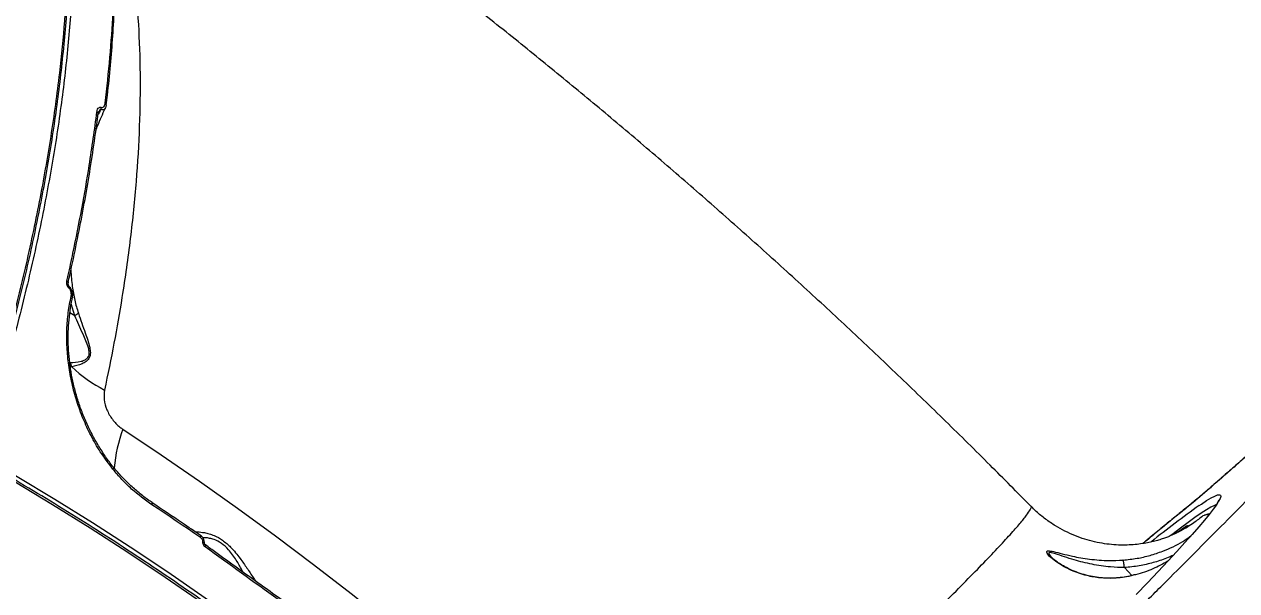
# Model space of a CAD drawing. Header units: millimetres. Extents: x -11024 to 8278, y -7837 to 5770.
# Drawn here: x 4955 to 5325, y -1004.8 to -832 of the extents above; entities that cross this region are included whole.
import ezdxf

# ---------------------------------------------------------------- set-up
doc = ezdxf.new("R2010")
doc.units = ezdxf.units.MM
doc.layers.add('DIKOM_ОБЪЕКТ', color=7, linetype='Continuous')
doc.layers.add('DIKOM_РАЗМЕР_ОБЪЕКТА', color=7, linetype='Continuous')
doc.styles.add('style1', font='arial.ttf', dxfattribs={"width": 0.8})
doc.dimstyles.new('1-50', dxfattribs={"dimtxt": 300, "dimasz": 200, "dimexe": 100, "dimexo": 0, "dimgap": 100, "dimtad": 1, "dimtxsty": 'style1', "dimcen": 200, "dimclrd": 7, "dimclre": 7, "dimclrt": 7, "dimadec": 1, "dimazin": 2, "dimtfac": 1, "dimtmove": 0, "dimatfit": 2, "dimfxl": 0, "dimlwd": 25, "dimlwe": 18, "dimarcsym": 0})

# ---------------------------------------------------------------- blocks, each defined once
blk = doc.blocks.new('*D10')
at = {"layer": 'Defpoints', "color": 0, "transparency": 16777216}
for p in [(-7791.31, -186.83), (6174.94, -1432.98), (6174.94, -5371.27)]:
    blk.add_point(p, dxfattribs=at)
at = {"layer": 'DIKOM_РАЗМЕР_ОБЪЕКТА', "color": 7, "lineweight": 18, "transparency": 16777216}
for p, q in [((-7791.31, -186.83), (-7791.31, -5471.27)), ((6174.94, -1432.98), (6174.94, -5471.27))]:
    blk.add_line(p, q, dxfattribs=at)
at = {"layer": 'DIKOM_РАЗМЕР_ОБЪЕКТА', "color": 7, "lineweight": 25, "transparency": 16777216}
blk.add_line((-7591.31, -5371.27), (5974.94, -5371.27), dxfattribs=at)
at = {"layer": 'DIKOM_РАЗМЕР_ОБЪЕКТА', "color": 7, "transparency": 16777216}
for points in [[(-7591.31, -5337.93), (-7591.31, -5404.6), (-7791.31, -5371.27)], [(5974.94, -5337.93), (5974.94, -5404.6), (6174.94, -5371.27)]]:
    blk.add_solid(points, dxfattribs=at)
at = {"layer": 'DIKOM_РАЗМЕР_ОБЪЕКТА', "color": 7, "transparency": 16777216, "insert": (-1343.68, -5118.1), "char_height": 300, "attachment_point": 5, "style": 'style1'}
blk.add_mtext('14000', dxfattribs=at)

msp = doc.modelspace()

# ---------------------------------------------------------------- linework, layer by layer
at = {"layer": 'DIKOM_ОБЪЕКТ', "color": 7, "linetype": 'Continuous', "lineweight": 15}
for p, q in [((4980.086, -856.628), (4980.078, -856.671)), ((4969.325, -914.907), (4969.387, -914.447)), ((4970.431, -920.893), (4969.379, -917.295)), ((4969.705, -915.408), (4969.694, -915.444)), ((4970.431, -920.893), (4968.931, -920.048)), ((4969.497, -936.481), (4969.103, -936.523)), ((4982.32, -967.303), (4982.315, -967.297)), ((5309.929, -979.197), (5308.318, -980.6)), ((5309.309, -985.252), (5306.431, -987.329)), ((5010.301, -990.813), (5010.292, -990.806)), ((5290.681, -997.721), (5292.939, -1000.159)), ((5293.864, -999.979), (5292.663, -1000.274))]:
    msp.add_line(p, q, dxfattribs=at)
at = {"layer": 'DIKOM_ОБЪЕКТ', "color": 7, "linetype": 'Continuous', "lineweight": 15, "flags": 128}
for points in [[(4968.033, -910.27), (4968.174, -910.361), (4968.286, -910.459), (4968.365, -910.561), (4968.408, -910.663), (4968.414, -910.761), (4968.407, -910.792)], [(4968.662, -912.511), (4968.729, -912.306), (4968.743, -912.141), (4968.702, -912.028), (4968.681, -912.009)], [(4969.325, -914.907), (4969.458, -914.991), (4969.567, -915.082), (4969.647, -915.176), (4969.695, -915.271), (4969.711, -915.363), (4969.705, -915.408)], [(4969.387, -914.447), (4969.54, -914.507), (4969.66, -914.577), (4969.743, -914.654), (4969.785, -914.733), (4969.791, -914.777)], [(4985.108, -955.519), (4996.792, -963.322), (5008.452, -971.351), (5020.081, -979.601), (5031.674, -988.068), (5043.224, -996.747), (5054.723, -1005.634), (5066.167, -1014.723), (5077.549, -1024.01), (5088.862, -1033.49), (5100.101, -1043.156), (5111.258, -1053.005), (5122.329, -1063.03), (5133.307, -1073.226), (5144.185, -1083.588)], [(5159.609, -1138.005), (5152.112, -1130.275), (5141.702, -1119.791), (5131.172, -1109.47), (5120.529, -1099.32), (5109.78, -1089.346), (5098.933, -1079.555), (5087.994, -1069.955), (5076.969, -1060.55), (5065.868, -1051.348), (5054.696, -1042.354), (5043.461, -1033.574), (5032.171, -1025.014), (5020.834, -1016.68), (5009.455, -1008.577), (4998.043, -1000.71), (4986.605, -993.084), (4975.149, -985.705), (4963.683, -978.577), (4952.213, -971.705), (4940.747, -965.094)], [(4941.326, -963.312), (4952.826, -969.944), (4964.331, -976.836), (4975.832, -983.985), (4987.322, -991.387), (4998.794, -999.035), (5010.241, -1006.926), (5021.654, -1015.054), (5033.026, -1023.413), (5044.35, -1031.999), (5055.618, -1040.805), (5066.824, -1049.826), (5077.959, -1059.056), (5089.017, -1068.489), (5099.989, -1078.119), (5110.869, -1087.939), (5121.65, -1097.943), (5132.325, -1108.124), (5142.887, -1118.476), (5153.328, -1128.992), (5160.888, -1136.786)], [(4982.093, -967.731), (4982.192, -967.615), (4982.266, -967.511), (4982.313, -967.423), (4982.332, -967.354), (4982.322, -967.305), (4982.32, -967.303)], [(5313.539, -978.775), (5314.17, -978.347), (5315.784, -977.296), (5317.143, -976.483), (5318.246, -975.909), (5319.091, -975.574), (5319.68, -975.479), (5320.01, -975.623)], [(5320.01, -975.623), (5320.082, -976.006), (5319.895, -976.628), (5319.451, -977.488), (5318.748, -978.587), (5318.454, -979.008)], [(4993.992, -978.597), (4994.047, -978.441), (4994.08, -978.299), (4994.09, -978.174), (4994.076, -978.073), (4994.041, -977.998), (4994.004, -977.964)], [(5008.787, -988.536), (5006.941, -987.272), (5005.092, -986.014), (5003.244, -984.762), (5001.394, -983.517), (4999.545, -982.277), (4997.695, -981.044), (4995.844, -979.817), (4993.992, -978.597)], [(5318.454, -979.008), (5317.788, -979.922), (5316.571, -981.493), (5315.099, -983.299), (5313.372, -985.337), (5311.393, -987.607), (5309.162, -990.106), (5306.682, -992.832), (5303.955, -995.783), (5300.983, -998.957), (5297.767, -1002.351), (5294.313, -1005.962)], [(5318.779, -978.469), (5318.145, -978.734), (5317.047, -979.305), (5315.695, -980.114), (5314.089, -981.159), (5312.23, -982.441), (5310.121, -983.957), (5307.762, -985.708), (5305.157, -987.69), (5304.701, -988.041)], [(5008.787, -988.536), (5008.846, -988.383), (5008.884, -988.244), (5008.899, -988.123), (5008.89, -988.024), (5008.859, -987.952), (5008.827, -987.92)], [(5009.526, -989.985), (5009.669, -990.013), (5009.791, -990.047), (5009.888, -990.086), (5009.956, -990.128), (5009.994, -990.172), (5010.001, -990.202)], [(5010.229, -991.409), (5010.293, -991.259), (5010.336, -991.122), (5010.355, -991.003), (5010.351, -990.907), (5010.323, -990.837), (5010.301, -990.813)]]:
    msp.add_lwpolyline(points, dxfattribs=at)
at = {"layer": 'DIKOM_ОБЪЕКТ', "color": 7, "linetype": 'Continuous', "lineweight": 15}
for centre, radius, start, end in [((4976.893, -857.317), 1.624, 336.85554, 359.50035), ((4979.506, -856.635), 0.581, 0.6162, 68.69293), ((4977.003, -859.211), 0.573, 358.61473, 68.97634), ((4969.49, -911.197), 1.142, 159.1201, 225.99305), ((4966.667, -936.858), 2.855, 7.57592, 35.42078), ((5000.604, -903.164), 45.581, 226.96498, 242.42998), ((5026.052, -970.872), 43.728, 159.44571, 175.24316), ((5468.501, -1198.951), 269.242, 125.13815, 129.038)]:
    msp.add_arc(centre, radius, start, end, dxfattribs=at)
for points, knots in [([(4938.246, -682.977), (4939.365, -684.373), (4942.767, -688.62), (4947.783, -696.846), (4953.283, -707.601), (4958.047, -719.453), (4962.07, -732.248), (4965.314, -745.985), (4967.768, -760.617), (4969.43, -776.206), (4970.258, -792.736), (4970.231, -810.173), (4969.348, -828.133), (4967.633, -846.54), (4965.127, -865.315), (4961.787, -884.761), (4957.594, -904.84), (4952.526, -925.498), (4947.101, -945.016), (4943.097, -957.702), (4941.326, -963.312)], [0, 0, 0, 0, 0.027136, 0.0825379, 0.1394294, 0.1963639, 0.2532555, 0.3107267, 0.3682418, 0.425713, 0.4848534, 0.544042, 0.6031823, 0.6606536, 0.7181688, 0.7756399, 0.8347802, 0.8939688, 0.9531095, 1, 1, 1, 1]), ([(4624.776, -1379.928), (4627.564, -1378.53), (4635.074, -1374.765), (4647.492, -1367.73), (4662.027, -1358.588), (4676.83, -1348.303), (4691.857, -1336.884), (4707.059, -1324.339), (4722.103, -1310.944), (4736.941, -1296.766), (4751.53, -1281.887), (4766.107, -1266.063), (4780.621, -1249.31), (4795.019, -1231.665), (4808.983, -1213.515), (4822.476, -1194.937), (4835.471, -1176.011), (4848.18, -1156.428), (4860.545, -1136.23), (4872.514, -1115.475), (4883.824, -1094.617), (4894.451, -1073.733), (4904.387, -1052.893), (4913.795, -1031.76), (4922.616, -1010.395), (4930.808, -988.869), (4938.188, -967.654), (4944.75, -946.818), (4950.508, -926.416), (4955.553, -906.114), (4959.838, -885.991), (4963.328, -866.121), (4965.835, -847.755), (4967.493, -830.86), (4968.44, -815.373), (4968.769, -800.317), (4968.469, -785.739), (4967.547, -771.795), (4966.01, -758.55), (4964.142, -747.282), (4962.624, -740.568), (4962.006, -737.834)], [0, 0, 0, 0, 0.0156522, 0.0421682, 0.0687046, 0.0952202, 0.1225065, 0.1498146, 0.1771008, 0.2036167, 0.230153, 0.2566687, 0.2839547, 0.311263, 0.3385491, 0.3650651, 0.3916015, 0.4181172, 0.4454032, 0.4727115, 0.4999976, 0.5265136, 0.5530497, 0.5795656, 0.6068517, 0.6341601, 0.661446, 0.6879618, 0.7144981, 0.7410139, 0.7683, 0.7956082, 0.8228943, 0.8459724, 0.8690775, 0.8921826, 0.9155066, 0.9388307, 0.9615639, 0.9843486, 1, 1, 1, 1]), ([(4625.405, -1379.948), (4626.367, -1379.484), (4629.684, -1377.883), (4635.416, -1374.864), (4642.58, -1370.908), (4649.77, -1366.686), (4656.966, -1362.23), (4664.171, -1357.532), (4671.388, -1352.593), (4678.618, -1347.413), (4685.866, -1341.989), (4693.131, -1336.321), (4700.416, -1330.406), (4707.724, -1324.243), (4715.057, -1317.829), (4722.408, -1311.17), (4729.753, -1304.289), (4737.061, -1297.212), (4744.311, -1289.958), (4751.503, -1282.532), (4758.639, -1274.93), (4765.72, -1267.151), (4772.752, -1259.192), (4779.734, -1251.051), (4786.668, -1242.726), (4793.557, -1234.214), (4800.403, -1225.512), (4807.205, -1216.622), (4813.944, -1207.567), (4820.592, -1198.385), (4827.125, -1189.106), (4833.537, -1179.742), (4839.831, -1170.289), (4846.01, -1160.743), (4852.075, -1151.1), (4858.03, -1141.36), (4863.876, -1131.518), (4869.613, -1121.572), (4875.244, -1111.519), (4880.77, -1101.356), (4886.179, -1091.103), (4891.452, -1080.8), (4896.564, -1070.488), (4901.509, -1060.186), (4906.287, -1049.89), (4910.902, -1039.597), (4915.353, -1029.302), (4919.646, -1019.004), (4923.778, -1008.699), (4927.753, -998.385), (4931.57, -988.058), (4935.231, -977.715), (4938.731, -967.368), (4942.058, -957.053), (4945.196, -946.813), (4948.141, -936.672), (4950.889, -926.634), (4953.443, -916.693), (4955.803, -906.847), (4957.974, -897.092), (4959.952, -887.425), (4961.74, -877.844), (4963.338, -868.346), (4964.746, -858.927), (4965.963, -849.594), (4966.985, -840.371), (4967.808, -831.297), (4968.428, -822.401), (4968.844, -813.693), (4969.058, -805.167), (4969.071, -796.819), (4968.882, -788.647), (4968.493, -780.649), (4967.901, -772.821), (4967.107, -765.163), (4966.114, -757.67), (4964.909, -750.352), (4963.663, -743.877), (4962.731, -739.938), (4962.344, -738.3)], [0, 0, 0, 0, 0.0054195, 0.0186914, 0.0319677, 0.0451738, 0.0583192, 0.0714189, 0.0844874, 0.0975399, 0.1105915, 0.1236535, 0.1367393, 0.1498636, 0.1630411, 0.1762868, 0.1895616, 0.2027843, 0.2159412, 0.2290479, 0.2421187, 0.255169, 0.2682141, 0.2812667, 0.2943384, 0.3074446, 0.3205993, 0.3338181, 0.3470908, 0.3603379, 0.37351, 0.3866273, 0.399705, 0.4127576, 0.4258001, 0.4388478, 0.4519104, 0.4650028, 0.4781399, 0.4913364, 0.5045998, 0.5178617, 0.5310531, 0.5441855, 0.5572736, 0.5703326, 0.5833771, 0.5964224, 0.6094797, 0.6225624, 0.6356854, 0.6488638, 0.662112, 0.675378, 0.6885929, 0.7017444, 0.7148475, 0.7279169, 0.7409678, 0.754015, 0.7670712, 0.7801486, 0.7932621, 0.8064264, 0.8196565, 0.832932, 0.8461777, 0.8593532, 0.8724758, 0.8855604, 0.898622, 0.9116753, 0.9247347, 0.9378105, 0.9509175, 0.9640704, 0.9772837, 0.9905589, 1, 1, 1, 1]), ([(5262.19, -979.033), (5258.038, -974.835), (5249.414, -966.112), (5236.159, -953.047), (5222.462, -939.799), (5208.635, -926.704), (5194.685, -913.762), (5180.612, -900.975), (5166.418, -888.347), (5152.106, -875.881), (5137.678, -863.58), (5123.135, -851.446), (5108.479, -839.483), (5093.712, -827.695), (5078.837, -816.083), (5063.855, -804.651), (5048.767, -793.403), (5033.576, -782.343), (5018.283, -771.471), (5002.889, -760.799), (4988.559, -751.083), (4979.33, -745.027), (4975.292, -742.377)], [0, 0, 0, 0, 0.0466929, 0.09700735, 0.14734975, 0.19772317, 0.24813331, 0.29858311, 0.34907812, 0.39962287, 0.45021996, 0.50087565, 0.55159316, 0.60237759, 0.65323189, 0.70415989, 0.75516617, 0.80625516, 0.85742909, 0.90869097, 0.96004556, 1, 1, 1, 1]), ([(4979.421, -775.685), (4979.654, -776.303), (4981.343, -780.773), (4983.78, -789.951), (4986.656, -803.234), (4988.681, -817.28), (4989.952, -831.924), (4990.471, -847.119), (4990.254, -863.093), (4989.267, -879.825), (4987.503, -897.271), (4985.161, -913.815), (4982.486, -929.264), (4980.501, -938.798), (4979.508, -943.57)], [0, 0, 0, 0, 0.0150906, 0.109201, 0.2033873, 0.2974978, 0.3891919, 0.4809563, 0.5726508, 0.66699, 0.7614053, 0.8557445, 0.9278046, 1, 1, 1, 1]), ([(4979.716, -856.094), (4980.229, -851.402), (4981.254, -842.019), (4982.187, -828.34), (4982.713, -814.942), (4982.65, -806.327), (4982.619, -802.02)], [0, 0, 0, 0, 0.2490992, 0.4981993, 0.7491002, 1, 1, 1, 1]), ([(4980.033, -856.665), (4980.158, -855.644), (4980.664, -851.537), (4981.347, -844.477), (4982.079, -835.495), (4982.598, -826.663), (4982.916, -817.984), (4983.045, -809.943), (4982.972, -804.878), (4982.939, -802.587)], [0, 0, 0, 0, 0.0537015, 0.2159521, 0.3783242, 0.540784, 0.7032961, 0.8658154, 1, 1, 1, 1]), ([(4976.854, -864.5), (4977.055, -863.956), (4977.914, -861.619), (4978.944, -859.35), (4979.734, -857.61)], [0, 0, 0, 0, 0.2330433, 1, 1, 1, 1]), ([(4977.209, -858.676), (4977.229, -858.55), (4977.295, -858.152), (4977.519, -857.659), (4977.875, -857.345), (4978.202, -857.247), (4978.412, -857.303), (4978.517, -857.331)], [0, 0, 0, 0, 0.1605368, 0.5081229, 0.7318005, 0.8653502, 1, 1, 1, 1]), ([(4978.387, -857.956), (4978.288, -858.147), (4977.994, -858.716), (4977.702, -859.286), (4977.508, -859.665)], [0, 0, 0, 0, 0.3363996, 1, 1, 1, 1]), ([(4978.387, -857.956), (4978.364, -857.957), (4978.316, -857.959), (4978.215, -858.018), (4978.047, -858.184), (4977.868, -858.438), (4977.762, -858.658), (4977.719, -858.745)], [0, 0, 0, 0, 0.0674486, 0.1446495, 0.3397616, 0.7396175, 1, 1, 1, 1]), ([(4979.757, -857.62), (4979.726, -857.715), (4979.646, -857.964), (4979.3, -858.103), (4978.862, -858.123), (4978.548, -858.013), (4978.387, -857.956)], [0, 0, 0, 0, 0.2070298, 0.5381046, 0.7619808, 1, 1, 1, 1]), ([(4978.517, -857.331), (4978.618, -857.359), (4978.818, -857.413), (4979.124, -857.32), (4979.447, -857.026), (4979.642, -856.572), (4979.699, -856.208), (4979.716, -856.094)], [0, 0, 0, 0, 0.1387849, 0.2768116, 0.496605, 0.8418739, 1, 1, 1, 1]), ([(4979.807, -857.609), (4979.835, -857.558), (4979.993, -857.272), (4980.079, -856.936), (4980.081, -856.642), (4980.081, -856.627)], [0, 0, 0, 0, 0.1729469, 0.95793, 1, 1, 1, 1]), ([(4968.033, -910.27), (4968.161, -909.701), (4968.801, -906.857), (4970.397, -899.49), (4972.619, -888.273), (4975.139, -873.851), (4976.468, -864.107), (4977.209, -858.676)], [0, 0, 0, 0, 0.0321572, 0.1607905, 0.4182824, 0.6757747, 1, 1, 1, 1]), ([(4968.39, -910.789), (4968.568, -910.018), (4969.513, -905.946), (4971.033, -898.669), (4972.937, -888.983), (4974.626, -879.433), (4976.106, -870.019), (4977.079, -863.285), (4977.501, -859.725), (4977.561, -859.223)], [0, 0, 0, 0, 0.0434265, 0.2294901, 0.4151272, 0.6001239, 0.7846863, 0.9696333, 1, 1, 1, 1]), ([(4977.595, -859.226), (4977.598, -859.16), (4977.606, -858.94), (4977.669, -858.823), (4977.714, -858.742)], [0, 0, 0, 0, 0.2991259, 1, 1, 1, 1]), ([(4969.231, -907.03), (4969.356, -908.687), (4969.586, -911.751), (4970.347, -916.15), (4971.135, -918.808), (4971.531, -920.142)], [0, 0, 0, 0, 0.3692868, 0.683227, 1, 1, 1, 1]), ([(4968.662, -912.511), (4968.627, -912.482), (4968.489, -912.367), (4968.267, -912.076), (4968.05, -911.571), (4967.937, -910.926), (4968, -910.496), (4968.033, -910.27)], [0, 0, 0, 0, 0.0580176, 0.2245419, 0.4300532, 0.7004915, 1, 1, 1, 1]), ([(4969.387, -914.447), (4969.383, -914.207), (4969.376, -913.77), (4969.178, -913.172), (4968.93, -912.752), (4968.739, -912.58), (4968.662, -912.511)], [0, 0, 0, 0, 0.3467106, 0.6312809, 0.8512789, 1, 1, 1, 1]), ([(4969.779, -914.777), (4969.786, -914.684), (4969.816, -914.288), (4969.701, -913.583), (4969.364, -912.775), (4969.001, -912.233), (4968.723, -912.063), (4968.667, -912.029)], [0, 0, 0, 0, 0.0931422, 0.3999557, 0.6781993, 0.9356121, 1, 1, 1, 1]), ([(4982.093, -967.731), (4980.763, -965.976), (4978.309, -962.741), (4975.333, -957.505), (4972.931, -952.342), (4970.988, -946.987), (4969.523, -941.516), (4968.526, -936.005), (4967.997, -930.511), (4967.959, -925.115), (4968.353, -919.859), (4969.001, -916.556), (4969.325, -914.907)], [0, 0, 0, 0, 0.11668106, 0.2150858, 0.31379842, 0.41220155, 0.51006111, 0.60822653, 0.70608383, 0.80395311, 0.90213179, 1, 1, 1, 1]), ([(4982.382, -967.24), (4982.217, -967.046), (4981.216, -965.866), (4979.545, -963.506), (4977.395, -960.17), (4975.461, -956.664), (4973.743, -953.044), (4972.259, -949.339), (4971.016, -945.584), (4970.025, -941.812), (4969.275, -938.039), (4968.755, -934.268), (4968.461, -930.494), (4968.398, -926.736), (4968.561, -923.021), (4968.977, -919.402), (4969.377, -916.871), (4969.703, -915.603), (4969.741, -915.455)], [0, 0, 0, 0, 0.0138239, 0.0843207, 0.1551287, 0.2260127, 0.2966716, 0.3668942, 0.4365085, 0.5054002, 0.5734934, 0.6416253, 0.7105038, 0.7800203, 0.8500258, 0.9203339, 0.9907302, 1, 1, 1, 1]), ([(4969.667, -915.562), (4969.704, -915.422), (4969.772, -915.169), (4969.763, -914.895), (4969.759, -914.772)], [0, 0, 0, 0, 0.5490634, 1, 1, 1, 1]), ([(4968.994, -935.203), (4970.108, -935.146), (4971.636, -935.069), (4973.53, -934.431), (4974.4, -933.812), (4974.83, -932.965), (4974.897, -931.904), (4974.55, -930.386), (4973.861, -928.55), (4972.387, -925.291), (4971.264, -922.742), (4970.443, -920.897), (4970.442, -920.895)], [0, 0, 0, 0, 0.2369815, 0.3252806, 0.3938166, 0.4351359, 0.4764561, 0.5364599, 0.6308606, 0.7257853, 0.9996815, 1, 1, 1, 1]), ([(4971.531, -920.142), (4972.228, -922.135), (4973.17, -924.829), (4974.397, -928.338), (4974.99, -930.335), (4975.239, -931.995), (4975.129, -933.169), (4974.696, -934.162), (4973.849, -934.982), (4972.025, -935.949), (4970.558, -936.258), (4969.497, -936.481)], [0, 0, 0, 0, 0.26578825, 0.35937777, 0.45430726, 0.51775377, 0.56328278, 0.60857854, 0.68031088, 0.76887351, 1, 1, 1, 1]), ([(4970.442, -920.895), (4970.442, -920.895), (4970.439, -920.896), (4970.435, -920.895), (4970.432, -920.894), (4970.431, -920.893)], [0, 0, 0, 0, 0.2337112, 0.5768769, 1, 1, 1, 1]), ([(4971.531, -920.142), (4971.513, -920.162), (4971.4, -920.284), (4971.089, -920.545), (4970.671, -920.771), (4970.442, -920.895)], [0, 0, 0, 0, 0.0794516, 0.4972143, 1, 1, 1, 1]), ([(4652.021, -1591.384), (4651.226, -1592.422), (4649.632, -1594.499), (4648.437, -1596.463), (4647.985, -1597.688), (4648.192, -1598.25), (4649.013, -1598.242), (4650.474, -1597.647), (4652.601, -1596.439), (4655.405, -1594.608), (4658.856, -1592.171), (4662.907, -1589.163), (4667.537, -1585.604), (4672.714, -1581.523), (4678.469, -1576.894), (4684.858, -1571.674), (4691.893, -1565.848), (4699.578, -1559.411), (4707.829, -1552.433), (4716.542, -1545.004), (4725.687, -1537.15), (4735.23, -1528.902), (4745.243, -1520.199), (4755.808, -1510.969), (4766.928, -1501.208), (4778.598, -1490.919), (4790.686, -1480.218), (4803.058, -1469.223), (4815.686, -1457.962), (4828.538, -1446.463), (4841.701, -1434.649), (4855.28, -1422.426), (4869.266, -1409.8), (4883.645, -1396.783), (4898.253, -1383.524), (4913.665, -1369.498), (4929.883, -1354.699), (4946.895, -1339.131), (4964.175, -1323.277), (4981.686, -1307.167), (4999.386, -1290.838), (5016.202, -1275.284), (5032.093, -1260.549), (5047.041, -1246.657), (5061.924, -1232.796), (5076.854, -1218.857), (5091.805, -1204.866), (5106.752, -1190.845), (5121.521, -1176.957), (5135.943, -1163.361), (5150.002, -1150.074), (5163.686, -1137.107), (5177.104, -1124.358), (5190.356, -1111.732), (5203.409, -1099.258), (5216.235, -1086.962), (5228.684, -1074.988), (5240.622, -1063.466), (5252.039, -1052.404), (5262.935, -1041.806), (5273.394, -1031.59), (5283.491, -1021.682), (5293.191, -1012.115), (5302.468, -1002.914), (5311.207, -994.19), (5319.315, -986.039), (5326.79, -978.462), (5333.647, -971.449), (5339.942, -964.942), (5345.719, -958.895), (5350.945, -953.339), (5355.595, -948.298), (5359.613, -943.833), (5362.957, -939.991), (5365.636, -936.764), (5367.674, -934.135), (5369.09, -932.076), (5369.889, -930.578), (5370.044, -929.669), (5369.544, -929.358), (5368.399, -929.645), (5366.814, -930.432), (5365.06, -931.468), (5363.847, -932.262), (5363.239, -932.658)], [0, 0, 0, 0, 0.0144651, 0.0289647, 0.0408965, 0.0528384, 0.06478, 0.0767114, 0.0889895, 0.101279, 0.1135685, 0.1258467, 0.1377794, 0.1497223, 0.1616651, 0.1735976, 0.1858779, 0.1981695, 0.210461, 0.2227414, 0.2346549, 0.2465787, 0.2585025, 0.2704161, 0.2826743, 0.2949439, 0.3072133, 0.3194715, 0.3314056, 0.34335, 0.3552943, 0.3672284, 0.3795091, 0.391801, 0.4040931, 0.4163738, 0.4301596, 0.4439533, 0.4577392, 0.4718226, 0.4859146, 0.4999982, 0.5119158, 0.5238436, 0.5357715, 0.5476891, 0.5599529, 0.5722279, 0.5845032, 0.596767, 0.6086845, 0.6206121, 0.6325398, 0.6444572, 0.6567197, 0.6689935, 0.6812671, 0.6935298, 0.7054627, 0.7174059, 0.729349, 0.7412819, 0.7535612, 0.7658519, 0.7781424, 0.7904218, 0.802353, 0.8142946, 0.8262361, 0.8381674, 0.8504463, 0.8627365, 0.8750268, 0.8873057, 0.8992219, 0.9111486, 0.9230751, 0.9349913, 0.9472528, 0.9595253, 0.9717982, 0.9840602, 0.9920273, 1, 1, 1, 1]), ([(5413.745, -933.094), (5413.781, -933.104), (5413.996, -933.162), (5413.743, -933.864), (5412.921, -935.263), (5411.33, -937.378), (5409.059, -940.118), (5406.118, -943.468), (5402.536, -947.397), (5398.339, -951.878), (5393.509, -956.936), (5387.997, -962.617), (5381.788, -968.939), (5374.873, -975.907), (5367.33, -983.445), (5359.249, -991.463), (5350.659, -999.932), (5341.596, -1008.82), (5331.997, -1018.189), (5321.783, -1028.115), (5310.947, -1038.604), (5299.492, -1049.65), (5287.547, -1061.13), (5275.258, -1072.903), (5262.656, -1084.94), (5249.779, -1097.207), (5236.525, -1109.802), (5222.789, -1122.823), (5208.577, -1136.265), (5193.903, -1150.114), (5178.931, -1164.214), (5163.837, -1178.401), (5148.65, -1192.648), (5133.4, -1206.926), (5117.975, -1221.344), (5102.253, -1236.013), (5086.253, -1250.917), (5069.996, -1266.034), (5053.669, -1281.193), (5036.63, -1296.987), (5018.903, -1313.391), (5000.529, -1330.363), (4982.094, -1347.36), (4963.645, -1364.337), (4945.228, -1381.251), (4927.944, -1397.091), (4911.796, -1411.86), (4896.765, -1425.582), (4881.965, -1439.066), (4867.286, -1452.412), (4852.76, -1465.59), (4838.418, -1478.572), (4824.428, -1491.205), (4810.955, -1503.339), (4798.008, -1514.966), (4785.591, -1526.086), (4773.594, -1536.796), (4761.931, -1547.173), (4750.639, -1557.184), (4739.747, -1566.801), (4729.384, -1575.91), (4719.661, -1584.414), (4710.58, -1592.313), (4702.134, -1599.616), (4694.255, -1606.379), (4686.889, -1612.649), (4680.075, -1618.392), (4673.836, -1623.585), (4668.25, -1628.161), (4663.373, -1632.072), (4659.196, -1635.33), (4655.7, -1637.955), (4652.856, -1639.97), (4650.632, -1641.4), (4649.137, -1642.146), (4648.377, -1642.371), (4648.332, -1642.144), (4648.323, -1642.102)], [0, 0, 0, 0, 0.0026735, 0.0159126, 0.0295314, 0.0431629, 0.0567944, 0.0704133, 0.0836727, 0.0969435, 0.1102143, 0.1234736, 0.1371194, 0.1507778, 0.1644361, 0.1780818, 0.1913422, 0.2046142, 0.2178862, 0.2311466, 0.2447927, 0.2584513, 0.2721099, 0.285756, 0.2989994, 0.3122541, 0.3255087, 0.338752, 0.3523788, 0.3660181, 0.3796575, 0.3932842, 0.4065287, 0.4197846, 0.4330406, 0.4462851, 0.459914, 0.4735556, 0.487197, 0.5008261, 0.5161467, 0.5314763, 0.5467971, 0.5624486, 0.5781095, 0.593761, 0.6070228, 0.6202959, 0.6335693, 0.6468309, 0.6604781, 0.6741379, 0.6877976, 0.7014447, 0.7146837, 0.7279341, 0.7411846, 0.7544235, 0.7680458, 0.7816806, 0.7953152, 0.8089375, 0.8221983, 0.8354705, 0.8487428, 0.8620035, 0.8756514, 0.8893118, 0.9029722, 0.9166202, 0.9298763, 0.9431441, 0.9564116, 0.9696677, 0.983311, 0.9969667, 1, 1, 1, 1]), ([(4979.508, -943.57), (4979.405, -944.525), (4979.197, -946.467), (4980.116, -949.664), (4981.812, -952.597), (4983.641, -954.495), (4984.812, -955.313), (4985.108, -955.519)], [0, 0, 0, 0, 0.2187108, 0.4447851, 0.6794205, 0.9192135, 1, 1, 1, 1]), ([(5342.369, -950.705), (5341.583, -951.418), (5339.654, -953.167), (5336.684, -955.845), (5333.466, -958.736), (5330.381, -961.496), (5327.439, -964.112), (5324.663, -966.569), (5322.067, -968.852), (5319.657, -970.956), (5317.433, -972.883), (5315.399, -974.628), (5313.571, -976.18), (5311.98, -977.513), (5310.755, -978.525), (5310.16, -979.005), (5309.926, -979.193)], [0, 0, 0, 0, 0.0531777, 0.1304981, 0.2076886, 0.2846127, 0.3611367, 0.4371131, 0.512421, 0.5868109, 0.6611484, 0.7354098, 0.8092582, 0.8822381, 0.9537107, 1, 1, 1, 1]), ([(5342.121, -950.949), (5340.614, -952.314), (5337.599, -955.044), (5333.241, -958.961), (5329.04, -962.716), (5325.08, -966.229), (5321.422, -969.449), (5318.047, -972.392), (5314.956, -975.058), (5312.311, -977.304), (5310.079, -979.17), (5308.906, -980.123), (5308.318, -980.6)], [0, 0, 0, 0, 0.1010291, 0.2020557, 0.306019, 0.4099816, 0.5110103, 0.6120419, 0.7160067, 0.8199739, 0.9097385, 1, 1, 1, 1]), ([(5159.984, -1137.645), (5159.565, -1137.205), (5156.041, -1133.497), (5149.305, -1126.641), (5139.775, -1117.092), (5130.135, -1107.692), (5120.405, -1098.432), (5110.586, -1089.32), (5100.685, -1080.36), (5090.706, -1071.557), (5080.655, -1062.917), (5070.537, -1054.443), (5060.359, -1046.141), (5050.125, -1038.014), (5039.841, -1030.068), (5029.512, -1022.306), (5019.145, -1014.734), (5008.745, -1007.354), (4998.317, -1000.171), (4987.867, -993.189), (4977.401, -986.412), (4966.924, -979.842), (4956.443, -973.488), (4947.693, -968.353), (4942.439, -965.366), (4940.676, -964.364)], [0, 0, 0, 0, 0.0062238, 0.0524325, 0.0986417, 0.144851, 0.1910596, 0.2372696, 0.2834791, 0.3296885, 0.3758993, 0.4221097, 0.4683205, 0.5145323, 0.5607435, 0.606955, 0.6531679, 0.6993806, 0.7455941, 0.7918085, 0.8380234, 0.8842391, 0.9304538, 0.9766703, 1, 1, 1, 1]), ([(4993.992, -978.597), (4991.879, -977.066), (4988.678, -974.747), (4984.805, -970.924), (4982.997, -968.795), (4982.093, -967.731)], [0, 0, 0, 0, 0.4927579, 0.7463746, 1, 1, 1, 1]), ([(4994.061, -977.881), (4993.842, -977.744), (4992.589, -976.96), (4990.402, -975.268), (4987.53, -972.803), (4984.835, -970.133), (4983.188, -968.194), (4982.383, -967.247)], [0, 0, 0, 0, 0.05055627, 0.28954668, 0.52964685, 0.77035466, 1, 1, 1, 1]), ([(5008.827, -987.921), (5006.972, -986.653), (5002.036, -983.28), (4997.09, -980.006), (4994.003, -977.963)], [0, 0, 0, 0, 0.3758694, 1, 1, 1, 1]), ([(5155.748, -1085.455), (5159.336, -1082.081), (5166.515, -1075.328), (5176.715, -1065.678), (5186.468, -1056.408), (5195.833, -1047.458), (5204.773, -1038.864), (5213.242, -1030.666), (5221.1, -1023.001), (5228.532, -1015.689), (5235.445, -1008.811), (5241.758, -1002.447), (5247.313, -996.749), (5252.057, -991.77), (5255.956, -987.543), (5258.913, -984.174), (5260.969, -981.628), (5262.064, -979.965), (5262.441, -979.127), (5262.169, -979.107), (5262.119, -979.103)], [0, 0, 0, 0, 0.05348852, 0.10704124, 0.16059394, 0.21408258, 0.26976465, 0.32551904, 0.38127321, 0.43695514, 0.49749755, 0.55808667, 0.61862913, 0.68093982, 0.74330153, 0.80561224, 0.86595418, 0.92634304, 0.98668507, 1, 1, 1, 1]), ([(5306.414, -987.286), (5306.409, -987.288), (5306.211, -987.388), (5305.662, -987.648), (5304.719, -988.061), (5303.589, -988.51), (5302.291, -988.97), (5300.808, -989.428), (5299.128, -989.866), (5297.237, -990.262), (5295.127, -990.587), (5292.794, -990.808), (5290.245, -990.888), (5287.502, -990.788), (5284.603, -990.472), (5281.602, -989.91), (5278.556, -989.087), (5275.516, -987.996), (5272.531, -986.637), (5269.537, -984.964), (5266.609, -982.955), (5264.119, -980.942), (5262.745, -979.535), (5262.221, -978.999)], [0, 0, 0, 0, 0.0013797, 0.0616306, 0.1166388, 0.1674414, 0.2151321, 0.2607439, 0.3052518, 0.349525, 0.3940842, 0.4396255, 0.4865873, 0.5351428, 0.5851791, 0.6363948, 0.6884583, 0.7410764, 0.7940446, 0.8472216, 0.9060729, 0.964203, 1, 1, 1, 1]), ([(5309.879, -979.238), (5308.785, -980.121), (5306.527, -981.944), (5302.827, -984.97), (5299.4, -987.792), (5297.124, -989.685), (5296.276, -990.39)], [0, 0, 0, 0, 0.2621325, 0.5408054, 0.8288013, 1, 1, 1, 1]), ([(5319.459, -977.196), (5319.459, -977.196), (5319.46, -977.194), (5319.361, -977.448), (5319.099, -977.93), (5318.71, -978.564), (5318.32, -979.114), (5318.158, -979.341)], [0, 0, 0, 0, 0.1063585, 0.3067394, 0.5436156, 0.8113596, 1, 1, 1, 1]), ([(5308.318, -980.6), (5305.935, -982.527), (5302.272, -985.49), (5297.918, -989.108), (5296.396, -990.372)], [0, 0, 0, 0, 0.6506269, 1, 1, 1, 1]), ([(5314.617, -981.982), (5313.723, -982.681), (5311.606, -984.335), (5308.846, -986.104), (5306.909, -986.992), (5306.388, -987.23)], [0, 0, 0, 0, 0.3483239, 0.8246016, 1, 1, 1, 1]), ([(5316.233, -981.898), (5316.231, -981.812), (5316.224, -981.478), (5315.615, -981.57), (5314.87, -981.878), (5314.617, -981.982)], [0, 0, 0, 0, 0.1865273, 0.7236541, 1, 1, 1, 1]), ([(5316.617, -981.434), (5316.462, -981.433), (5316.067, -981.429), (5315.627, -981.542), (5315.244, -981.712), (5315.112, -981.771)], [0, 0, 0, 0, 0.2969084, 0.7588278, 1, 1, 1, 1]), ([(5007.251, -986.848), (5007.471, -986.84), (5008.275, -986.81), (5009.704, -986.977), (5011.419, -987.369), (5013.261, -988.02), (5015.547, -989.284), (5017.775, -991.225), (5019.515, -993.169), (5021.198, -995.319), (5022.992, -997.889), (5024.527, -1000.246), (5025.356, -1001.488), (5025.6, -1001.855)], [0, 0, 0, 0, 0.0432215, 0.1574528, 0.2285446, 0.2995442, 0.414289, 0.5293411, 0.6065295, 0.6838733, 0.814451, 0.9452603, 1, 1, 1, 1]), ([(5309.712, -985.4), (5309.642, -985.354), (5309.439, -985.218), (5309.36, -985.239), (5309.309, -985.252)], [0, 0, 0, 0, 0.3398363, 1, 1, 1, 1]), ([(5310.275, -985.052), (5310.217, -985.035), (5310.054, -984.989), (5309.732, -985.024), (5309.449, -985.12), (5309.339, -985.239), (5309.318, -985.262)], [0, 0, 0, 0, 0.1974994, 0.5495784, 0.9120437, 1, 1, 1, 1]), ([(5009.526, -989.985), (5009.514, -989.82), (5009.489, -989.49), (5009.275, -989.021), (5009.019, -988.708), (5008.84, -988.575), (5008.787, -988.536)], [0, 0, 0, 0, 0.2927073, 0.5850003, 0.8788462, 1, 1, 1, 1]), ([(5009.988, -990.202), (5009.992, -990.136), (5010.013, -989.783), (5009.831, -989.133), (5009.424, -988.392), (5008.999, -988.082), (5008.812, -987.946)], [0, 0, 0, 0, 0.07546285, 0.40202328, 0.73728213, 1, 1, 1, 1]), ([(5021.829, -999.137), (5021.697, -998.891), (5021.063, -997.711), (5020.008, -995.899), (5018.613, -993.827), (5017.168, -992.008), (5015.228, -990.22), (5013.187, -989.186), (5011.555, -988.766), (5010.388, -988.608), (5009.758, -988.648), (5009.507, -988.663)], [0, 0, 0, 0, 0.0489781, 0.2348556, 0.3380106, 0.4437086, 0.5938853, 0.7438519, 0.8386818, 0.9359388, 1, 1, 1, 1]), ([(5010.229, -991.409), (5010.189, -991.378), (5010.023, -991.25), (5009.778, -990.949), (5009.562, -990.48), (5009.538, -990.15), (5009.526, -989.985)], [0, 0, 0, 0, 0.096376, 0.3985074, 0.6991082, 1, 1, 1, 1]), ([(5010.296, -990.803), (5010.273, -990.787), (5010.218, -990.749), (5010.123, -990.63), (5010.045, -990.475), (5010.004, -990.319), (5010.004, -990.238), (5010.005, -990.204)], [0, 0, 0, 0, 0.1608552, 0.3878727, 0.6219492, 0.8415661, 1, 1, 1, 1]), ([(5040.185, -1012.897), (5039.669, -1012.532), (5037.087, -1010.707), (5027.029, -1003.573), (5017.612, -996.755), (5010.229, -991.409)], [0, 0, 0, 0, 0.0512216, 0.2561291, 1, 1, 1, 1]), ([(5026.713, -1002.656), (5022.276, -999.48), (5016.774, -995.541), (5011.358, -991.571), (5010.31, -990.803)], [0, 0, 0, 0, 0.80640752, 1, 1, 1, 1]), ([(5290.25, -995.422), (5291.692, -995.277), (5294.478, -994.997), (5298.54, -994.056), (5303.264, -992.467), (5307.558, -990.546), (5310.216, -988.587), (5311.038, -987.982)], [0, 0, 0, 0, 0.1939639, 0.3748029, 0.5573457, 0.8631189, 1, 1, 1, 1]), ([(5292.663, -1000.274), (5291.804, -1000.445), (5290.069, -1000.789), (5286.901, -1001.062), (5283.207, -1000.962), (5278.804, -1000.182), (5274.388, -998.646), (5270.718, -996.614), (5268.253, -994.72), (5267.069, -993.445), (5266.864, -992.727), (5267.515, -992.526), (5269.184, -992.85), (5271.697, -993.514), (5275.341, -994.394), (5280.068, -995.222), (5285.316, -995.641), (5288.819, -995.485), (5290.25, -995.422)], [0, 0, 0, 0, 0.0401021, 0.0808912, 0.1499741, 0.221169, 0.3125722, 0.4067017, 0.4681111, 0.5184529, 0.5509548, 0.5857558, 0.6308492, 0.6885527, 0.7478327, 0.8397983, 0.9345823, 1, 1, 1, 1]), ([(5290.677, -997.712), (5290.675, -997.712), (5289.264, -997.71), (5285.885, -997.55), (5280.699, -996.788), (5276.029, -995.61), (5272.338, -994.438), (5269.833, -993.572), (5268.216, -993.107), (5267.705, -993.154), (5267.545, -993.363), (5267.714, -993.767), (5268.075, -994.227), (5268.311, -994.458), (5268.318, -994.465)], [0, 0, 0, 0, 0.00011967, 0.13278904, 0.32013992, 0.51267884, 0.6277676, 0.74489052, 0.82960492, 0.87814744, 0.89249236, 0.9513681, 0.99862137, 1, 1, 1, 1]), ([(5292.712, -1000.221), (5292.576, -1000.256), (5291.681, -1000.483), (5289.984, -1000.733), (5287.621, -1000.959), (5285.201, -1000.976), (5282.746, -1000.787), (5280.256, -1000.369), (5277.761, -999.719), (5275.306, -998.839), (5273.099, -997.805), (5271.263, -996.752), (5269.886, -995.819), (5269.005, -995.117), (5268.472, -994.63), (5268.35, -994.494), (5268.321, -994.462)], [0, 0, 0, 0, 0.0131565, 0.0864378, 0.1639204, 0.2453446, 0.3306061, 0.4209125, 0.5174401, 0.6181917, 0.7231757, 0.8090982, 0.8824263, 0.9464143, 0.9873091, 1, 1, 1, 1]), ([(5305.689, -993.893), (5304.978, -994.231), (5302.976, -995.183), (5299.469, -996.265), (5295.176, -997.283), (5292.209, -997.572), (5290.681, -997.721)], [0, 0, 0, 0, 0.1515781, 0.4270182, 0.7050041, 1, 1, 1, 1]), ([(5290.677, -997.712), (5290.652, -997.435), (5290.603, -996.88), (5290.496, -996.167), (5290.38, -995.664), (5290.297, -995.469), (5290.256, -995.428), (5290.25, -995.422)], [0, 0, 0, 0, 0.2440055, 0.487997, 0.7320145, 0.9570989, 1, 1, 1, 1]), ([(5290.681, -997.721), (5290.68, -997.72), (5290.678, -997.718), (5290.677, -997.714), (5290.677, -997.713), (5290.677, -997.712)], [0, 0, 0, 0, 0.4981654, 0.9106131, 1, 1, 1, 1]), ([(5303.966, -995.77), (5302.468, -996.587), (5299.336, -998.295), (5295.85, -999.495), (5293.95, -999.958), (5293.864, -999.979)], [0, 0, 0, 0, 0.4667217, 0.9760344, 1, 1, 1, 1]), ([(5292.715, -1000.246), (5292.703, -1000.246), (5292.683, -1000.245), (5292.669, -1000.266), (5292.663, -1000.274)], [0, 0, 0, 0, 0.6141043, 1, 1, 1, 1]), ([(5293.897, -999.891), (5293.533, -1000.01), (5293.142, -1000.137), (5292.737, -1000.211), (5292.71, -1000.216)], [0, 0, 0, 0, 0.9319952, 1, 1, 1, 1]), ([(5040.279, -1012.298), (5036.374, -1009.547), (5031.825, -1006.343), (5027.346, -1003.113), (5026.713, -1002.656)], [0, 0, 0, 0, 0.8586014, 1, 1, 1, 1])]:
    msp.add_open_spline(points, degree=3, knots=knots, dxfattribs=at)

# ---------------------------------------------------------------- dimensions: what is measured, and where the dimension line sits
at = {"layer": 'DIKOM_РАЗМЕР_ОБЪЕКТА'}
dim = msp.add_linear_dim(base=(6174.942, -5371.267), p1=(-7791.307, -186.829), p2=(6174.942, -1432.983), text='14000', dimstyle='1-50', dxfattribs=at)
dim.commit()
dim.dimension.update_dxf_attribs({"geometry": '*D10', "text_midpoint": (-1343.681, -5371.267), "dimtype": 160})

doc.saveas('drawing.dxf')
